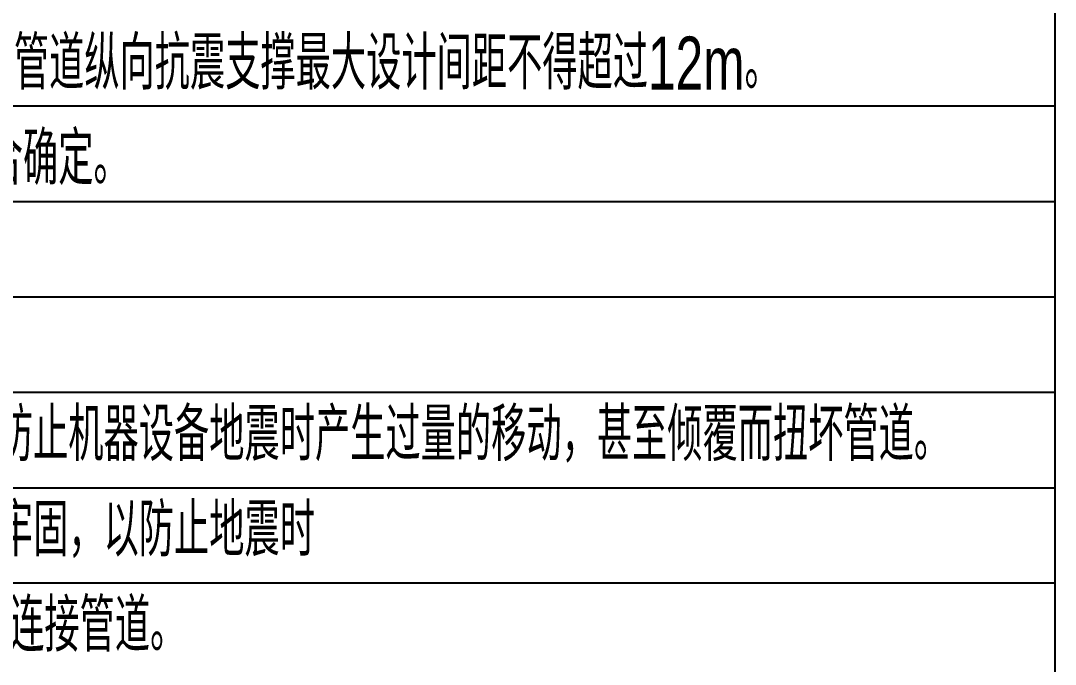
# Model space of a CAD drawing. Header units: millimetres. Extents: x 3804182 to 7463862, y 18008854 to 19247705.
# Drawn here: x 4756912 to 4766675, y 19100946 to 19107020 of the extents above; entities that cross this region are included whole.
import ezdxf

# ---------------------------------------------------------------- set-up
doc = ezdxf.new("R2010")
doc.units = ezdxf.units.MM
doc.header["$LTSCALE"] = 1000
doc.header["$MEASUREMENT"] = 0
doc.layers.add('JZ_0', color=7, linetype='Continuous')
doc.layers.add('JZ_TEXT', color=42, linetype='Continuous')
doc.styles.add('DXF', font='ros.shx', dxfattribs={"width": 0.7, "bigfont": 'hzs.shx'})

msp = doc.modelspace()

# ---------------------------------------------------------------- linework, layer by layer
at = {"layer": 'JZ_0', "color": 8}
for p, q in [((4766675.4, 19059384.9), (4766675.4, 19114312.5)), ((4766675.4, 19106212.5), (4746945.5, 19106212.5)), ((4746945.5, 19105312.5), (4766675.4, 19105312.5)), ((4746945.5, 19104412.5), (4766675.4, 19104412.5)), ((4766675.4, 19103512.5), (4746945.5, 19103512.5)), ((4746945.5, 19102612.5), (4766675.4, 19102612.5)), ((4766675.4, 19101712.5), (4746945.5, 19101712.5))]:
    msp.add_line(p, q, dxfattribs=at)

# ---------------------------------------------------------------- texts
at = {"layer": 'JZ_TEXT', "style": 'DXF', "width": 0.7}
for s, p in [('4) 刚性管道纵向抗震支撑最大设计间距不得超过24m；柔性管道纵向抗震支撑最大设计间距不得超过12m。', (4747742.9, 19106370.4)), ('5) 抗震支撑最终间距应根据具体深化设计及现场实际情况综合确定。', (4747742.9, 19105470.4)), ('1) 已设防震基础的机器设备，如水泵等，需设置限位器，以防止机器设备地震时产生过量的移动，甚至倾覆而扭坏管道。', (4747837.6, 19102864.7)), ('2) 未设防震基础的机器设备，如水箱等必须与主体结构连接牢固，以防止地震时', (4747837.6, 19101964.7)), ('机器设备在地面上滑动或倾覆，破坏其使用功能或扭坏其连接管道。', (4748490.3, 19101064.7))]:
    msp.add_text(s, height=500, dxfattribs=at).set_placement(p)

doc.saveas('drawing.dxf')
